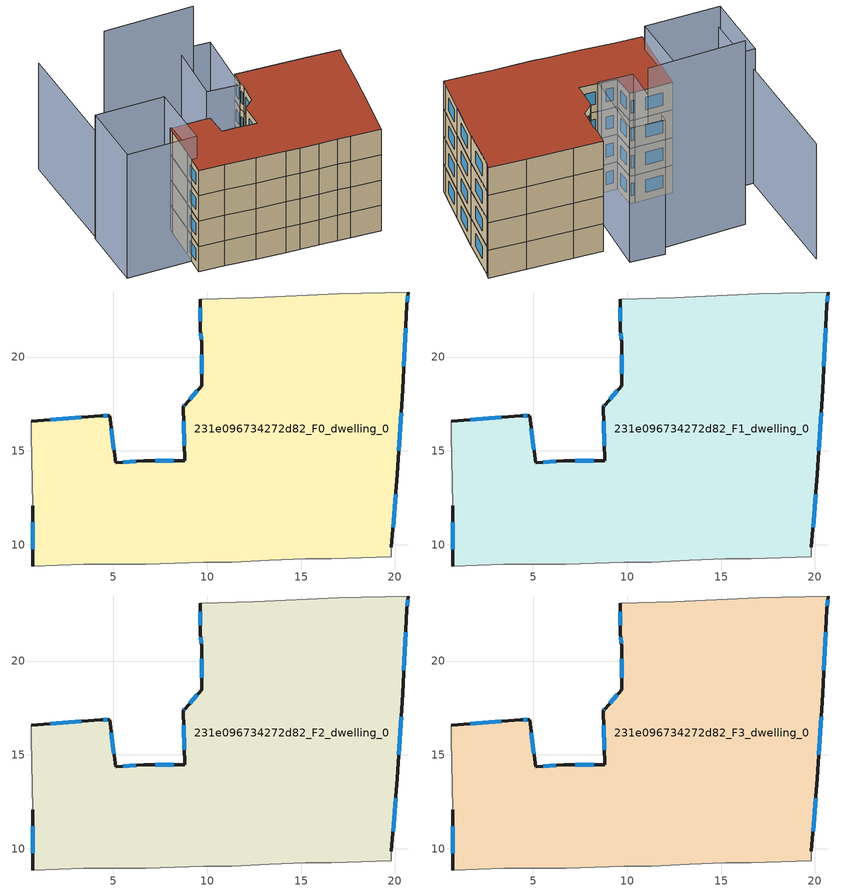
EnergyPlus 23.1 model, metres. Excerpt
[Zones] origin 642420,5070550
231e096734272d82_F0_dwelling_0
 floor ground (EU_floor_Construction): 20.73,23.47 20.63,22.77 20.43,18.26 20.12,13.76 19.82,9.86 19.82,9.36 16.62,9.26 15.22,9.26 13.32,9.16 11.31,9.06 9.81,9.06 6.71,8.96 3.41,8.96 0.71,8.86 0.71,12.07 0.61,15.87 0.61,16.57 4.31,16.87 4.81,16.87 5.11,14.37 6.61,14.46 8.81,14.46 8.72,17.37 8.82,17.47 9.72,18.47 9.72,20.77 9.62,21.47 9.62,23.07 12.52,23.17 17.02,23.37 z0
 wall outside (EU_wall_Construction): 0.71,12.07 0.71,8.86 / 9.62,23.07 9.62,21.47 9.72,20.77 9.72,18.47 8.82,17.47 8.72,17.37 8.81,14.46 6.61,14.46 5.11,14.37 4.81,16.87 4.31,16.87 0.61,16.57 / 19.82,9.86 20.12,13.76 20.43,18.26 20.63,22.77 20.73,23.47 z0:3
 wall adiabatic (EU_wall_Construction): 0.71,8.86 3.41,8.96 6.71,8.96 9.81,9.06 11.31,9.06 13.32,9.16 15.22,9.26 16.62,9.26 19.82,9.36 19.82,9.86 / 0.61,16.57 0.61,15.87 0.71,12.07 / 20.73,23.47 17.02,23.37 12.52,23.17 9.62,23.07 z0:3
 window (EU_Window_Construction): 0.71,11.18 0.71,9.74 / 3.29,16.79 1.63,16.65 / 4.68,16.87 4.45,16.87 / 5.03,15.05 4.9,16.18 / 6.2,14.44 5.53,14.39 / 8.21,14.46 7.22,14.46 / 8.74,16.57 8.79,15.26 / 8.79,17.44 8.74,17.39 / 9.47,18.19 9.06,17.74 / 9.72,20.14 9.72,19.1 / 9.64,21.28 9.69,20.96 / 9.62,22.63 9.62,21.91 / 20.65,22.96 20.7,23.28 / 20.48,19.5 20.57,21.53 / 20.21,15 20.34,17.02 / 19.9,10.93 20.04,12.69 z0.83:2.17
231e096734272d82_F1_dwelling_0
 floor to 231e096734272d82_F0_dwelling_0 (EU_floor_Construction): 20.73,23.47 20.63,22.77 20.42,18.26 20.12,13.76 19.82,9.86 19.82,9.36 16.62,9.26 15.22,9.26 13.32,9.16 11.31,9.06 9.81,9.06 6.71,8.96 3.41,8.96 0.71,8.86 0.71,12.07 0.61,15.87 0.61,16.57 4.31,16.87 4.81,16.87 5.11,14.37 6.61,14.46 8.81,14.46 8.72,17.37 8.82,17.47 9.72,18.47 9.72,20.77 9.62,21.47 9.62,23.07 12.52,23.17 17.02,23.37 z3
 wall outside (EU_wall_Construction): 0.71,12.07 0.71,8.86 / 9.62,23.07 9.62,21.47 9.72,20.77 9.72,18.47 8.82,17.47 8.72,17.37 8.81,14.46 6.61,14.46 5.11,14.37 4.81,16.87 4.31,16.87 0.61,16.57 / 19.82,9.86 20.12,13.76 20.43,18.26 20.63,22.77 20.73,23.47 z3:6
 wall adiabatic (EU_wall_Construction): 0.71,8.86 3.41,8.96 6.71,8.96 9.81,9.06 11.31,9.06 13.32,9.16 15.22,9.26 16.62,9.26 19.82,9.36 19.82,9.86 / 0.61,16.57 0.61,15.87 0.71,12.07 / 20.73,23.47 17.02,23.37 12.52,23.17 9.62,23.07 z3:6
 window (EU_Window_Construction): 0.71,11.18 0.71,9.74 / 3.29,16.79 1.63,16.65 / 4.68,16.87 4.45,16.87 / 5.03,15.05 4.9,16.18 / 6.2,14.44 5.53,14.39 / 8.21,14.46 7.22,14.46 / 8.74,16.57 8.79,15.26 / 8.79,17.44 8.74,17.39 / 9.47,18.19 9.06,17.74 / 9.72,20.14 9.72,19.1 / 9.64,21.28 9.69,20.96 / 9.62,22.63 9.62,21.91 / 20.65,22.96 20.7,23.28 / 20.48,19.5 20.57,21.53 / 20.21,15 20.34,17.02 / 19.9,10.93 20.04,12.69 z3.83:5.17
231e096734272d82_F2_dwelling_0
 floor to 231e096734272d82_F1_dwelling_0 (EU_floor_Construction): 20.73,23.47 20.63,22.77 20.42,18.26 20.12,13.76 19.82,9.86 19.82,9.36 16.62,9.26 15.22,9.26 13.32,9.16 11.31,9.06 9.81,9.06 6.71,8.96 3.41,8.96 0.71,8.86 0.71,12.07 0.61,15.87 0.61,16.57 4.31,16.87 4.81,16.87 5.11,14.37 6.61,14.46 8.81,14.46 8.72,17.37 8.82,17.47 9.72,18.47 9.72,20.77 9.62,21.47 9.62,23.07 12.52,23.17 17.02,23.37 z6
 wall outside (EU_wall_Construction): 0.71,12.07 0.71,8.86 / 9.62,23.07 9.62,21.47 9.72,20.77 9.72,18.47 8.82,17.47 8.72,17.37 8.81,14.46 6.61,14.46 5.11,14.37 4.81,16.87 4.31,16.87 0.61,16.57 / 19.82,9.86 20.12,13.76 20.43,18.26 20.63,22.77 20.73,23.47 z6:9
 wall adiabatic (EU_wall_Construction): 0.71,8.86 3.41,8.96 6.71,8.96 9.81,9.06 11.31,9.06 13.32,9.16 15.22,9.26 16.62,9.26 19.82,9.36 19.82,9.86 / 0.61,16.57 0.61,15.87 0.71,12.07 / 20.73,23.47 17.02,23.37 12.52,23.17 9.62,23.07 z6:9
 window (EU_Window_Construction): 0.71,11.18 0.71,9.74 / 3.29,16.79 1.63,16.65 / 4.68,16.87 4.45,16.87 / 5.03,15.05 4.9,16.18 / 6.2,14.44 5.53,14.39 / 8.21,14.46 7.22,14.46 / 8.74,16.57 8.79,15.26 / 8.79,17.44 8.74,17.39 / 9.47,18.19 9.06,17.74 / 9.72,20.14 9.72,19.1 / 9.64,21.28 9.69,20.96 / 9.62,22.63 9.62,21.91 / 20.65,22.96 20.7,23.28 / 20.48,19.5 20.57,21.53 / 20.21,15 20.34,17.02 / 19.9,10.93 20.04,12.69 z6.83:8.17
231e096734272d82_F3_dwelling_0
 floor to 231e096734272d82_F2_dwelling_0 (EU_floor_Construction): 20.73,23.47 20.63,22.77 20.42,18.26 20.12,13.76 19.82,9.86 19.82,9.36 16.62,9.26 15.22,9.26 13.32,9.16 11.31,9.06 9.81,9.06 6.71,8.96 3.41,8.96 0.71,8.86 0.71,12.07 0.61,15.87 0.61,16.57 4.31,16.87 4.81,16.87 5.11,14.37 6.61,14.46 8.81,14.46 8.72,17.37 8.82,17.47 9.72,18.47 9.72,20.77 9.62,21.47 9.62,23.07 12.52,23.17 17.02,23.37 z9
 wall outside (EU_wall_Construction): 0.71,12.07 0.71,8.86 / 9.62,23.07 9.62,21.47 9.72,20.77 9.72,18.47 8.82,17.47 8.72,17.37 8.81,14.46 6.61,14.46 5.11,14.37 4.81,16.87 4.31,16.87 0.61,16.57 / 19.82,9.86 20.12,13.76 20.43,18.26 20.63,22.77 20.73,23.47 z9:12
 wall adiabatic (EU_wall_Construction): 0.71,8.86 3.41,8.96 6.71,8.96 9.81,9.06 11.31,9.06 13.32,9.16 15.22,9.26 16.62,9.26 19.82,9.36 19.82,9.86 / 0.61,16.57 0.61,15.87 0.71,12.07 / 20.73,23.47 17.02,23.37 12.52,23.17 9.62,23.07 z9:12
 window (EU_Window_Construction): 0.71,11.18 0.71,9.74 / 3.29,16.79 1.63,16.65 / 4.68,16.87 4.45,16.87 / 5.03,15.05 4.9,16.18 / 6.2,14.44 5.53,14.39 / 8.21,14.46 7.22,14.46 / 8.74,16.57 8.79,15.26 / 8.79,17.44 8.74,17.39 / 9.47,18.19 9.06,17.74 / 9.72,20.14 9.72,19.1 / 9.64,21.28 9.69,20.96 / 9.62,22.63 9.62,21.91 / 20.65,22.96 20.7,23.28 / 20.48,19.5 20.57,21.53 / 20.21,15 20.34,17.02 / 19.9,10.93 20.04,12.69 z9.83:11.17
 roof outside (EU_roof_Construction): 19.82,9.36 19.82,9.86 20.12,13.76 20.43,18.26 20.63,22.77 20.73,23.47 17.02,23.37 12.52,23.17 9.62,23.07 9.62,21.47 9.72,20.77 9.72,18.47 8.82,17.47 8.72,17.37 8.81,14.46 6.61,14.46 5.11,14.37 4.81,16.87 4.31,16.87 0.61,16.57 0.61,15.87 0.71,12.07 0.71,8.86 3.41,8.96 6.71,8.96 9.81,9.06 11.31,9.06 13.32,9.16 15.22,9.26 16.62,9.26 z12
shading: -7.89,30.68 -5.97,10.49 z0:12.5; -6.18,10.28 -6.81,17.64 / -6.81,17.64 0.61,18.27 / 0.61,18.27 1.24,10.91 / 1.24,10.91 -6.18,10.28 / 4.78,17.66 4.6,25.4 / 4.6,25.4 8.01,25.48 / 8.01,25.48 8.19,17.74 / 8.19,17.74 4.78,17.66 z0:14.6; 5.91,24.57 -3.73,23.47 z0:20
[Building]
EU S2 Campaign: North Axis=0; Terrain=City; Solar Distribution=FullExterior
[Site:Location]
Lyon-Bron: Latitude=45.75; Longitude=5; Time Zone=1; Elevation=198
[SizingPeriod:WeatherFileDays]
AnnualSizingPeriod: Begin Month=1; Begin Day of Month=1; End Month=12; End Day of Month=31; Day of Week for Start Day=Monday; Use Weather File Daylight Saving Period=No; Use Weather File Rain and Snow Indicators=No
[MATERIAL]
EU_InternalMass_Material: Roughness=MediumRough; Thickness=0.1; Conductivity=1; Density=1800; Specific Heat=900; Thermal Absorptance=0.9; Solar Absorptance=0.7; Visible Absorptance=0.7
[MATERIAL:NOMASS] Roughness=MediumRough; Thermal Absorptance=0.9; Solar Absorptance=0.7; Visible Absorptance=0.7
Name | Thermal Resistance
EU_wall_NoMass | 0.87146
EU_roof_NoMass | 0.842276
EU_floor_NoMass | 0.496999
[WINDOWMATERIAL:SIMPLEGLAZINGSYSTEM]
EU_Window_SimpleGlazing: UFactor=2.2525; Solar Heat Gain Coefficient=0.76; Visible Transmittance=0.76
[CONSTRUCTION]
EU_wall_Construction: EU_wall_NoMass
EU_roof_Construction: EU_roof_NoMass
EU_floor_Construction: EU_floor_NoMass
EU_InternalMass_Construction: EU_InternalMass_Material
EU_Window_Construction: EU_Window_SimpleGlazing
[ZONE] Type=1; Multiplier=1; Ceiling Height=autocalculate; Floor Area=autocalculate; Part of Total Floor Area=Yes
Name | Volume
231e096734272d82_F0_dwelling_0; 231e096734272d82_F1_dwelling_0; 231e096734272d82_F2_dwelling_0 | 634.197
231e096734272d82_F3_dwelling_0 | 1902.59
[INTERNALMASS] Construction=EU_InternalMass_Construction; Surface Area=211.399
Name | Zone or ZoneList
231e096734272d82_F0_dwelling_0_EU_InternalMass | 231e096734272d82_F0_dwelling_0
231e096734272d82_F1_dwelling_0_EU_InternalMass | 231e096734272d82_F1_dwelling_0
231e096734272d82_F2_dwelling_0_EU_InternalMass | 231e096734272d82_F2_dwelling_0
231e096734272d82_F3_dwelling_0_EU_InternalMass | 231e096734272d82_F3_dwelling_0
[OTHEREQUIPMENT] Fuel Type=Electricity; Design Level Calculation Method=Watts/Area; Power per Zone Floor Area=1; Fraction Latent=0; Fraction Radiant=0; Fraction Lost=0; Carbon Dioxide Generation Rate=0; EndUse Subcategory=EU_Step8_InternalGains
Name | Zone or ZoneList or Space or SpaceList | Schedule
EU_Step8_InternalGain_231e096734272d82_F0_dwelling_0_f000 | 231e096734272d82_F0_dwelling_0 | EU_Step8_GainSchedule_231e096734272d82_F0_dwelling_0_f000
EU_Step8_InternalGain_231e096734272d82_F1_dwelling_0_f000 | 231e096734272d82_F1_dwelling_0 | EU_Step8_GainSchedule_231e096734272d82_F1_dwelling_0_f000
EU_Step8_InternalGain_231e096734272d82_F2_dwelling_0_f000 | 231e096734272d82_F2_dwelling_0 | EU_Step8_GainSchedule_231e096734272d82_F2_dwelling_0_f000
EU_Step8_InternalGain_231e096734272d82_F3_dwelling_0_f000 | 231e096734272d82_F3_dwelling_0 | EU_Step8_GainSchedule_231e096734272d82_F3_dwelling_0_f000
[ZONEVENTILATION:DESIGNFLOWRATE] Schedule=EU_AlwaysOn; Design Flow Rate Calculation Method=AirChanges/Hour; Air Changes per Hour=0.425; Ventilation Type=Natural; Fan Pressure Rise=0; Fan Total Efficiency=1; Constant Term Coefficient=1; Temperature Term Coefficient=0; Velocity Term Coefficient=0; Velocity Squared Term Coefficient=0; Minimum Indoor Temperature=-100; Maximum Indoor Temperature=100; Delta Temperature=-100; Minimum Outdoor Temperature=-100; Maximum Outdoor Temperature=100; Maximum Wind Speed=40
Name | Zone or ZoneList or Space or SpaceList
EU_ConstantAir_231e096734272d82_F0_dwelling_0 | 231e096734272d82_F0_dwelling_0
EU_ConstantAir_231e096734272d82_F1_dwelling_0 | 231e096734272d82_F1_dwelling_0
EU_ConstantAir_231e096734272d82_F2_dwelling_0 | 231e096734272d82_F2_dwelling_0
EU_ConstantAir_231e096734272d82_F3_dwelling_0 | 231e096734272d82_F3_dwelling_0
[HVACTEMPLATE:THERMOSTAT] Constant Heating Setpoint=20; Constant Cooling Setpoint=50
EU_HeatOnly_231e096734272d82_F0_dwelling_0; EU_HeatOnly_231e096734272d82_F1_dwelling_0; EU_HeatOnly_231e096734272d82_F2_dwelling_0; EU_HeatOnly_231e096734272d82_F3_dwelling_0
[HVACTEMPLATE:ZONE:IDEALLOADSAIRSYSTEM] System Availability Schedule=EU_AlwaysOn; Maximum Heating Supply Air Temperature=50; Minimum Cooling Supply Air Temperature=13; Maximum Heating Supply Air Humidity Ratio=0.0156; Minimum Cooling Supply Air Humidity Ratio=0.0077; Heating Limit=NoLimit; Cooling Limit=NoLimit; Heating Availability Schedule=EU_AlwaysOn; Cooling Availability Schedule=EU_CoolingOff; Dehumidification Control Type=ConstantSensibleHeatRatio; Cooling Sensible Heat Ratio=0.7; Dehumidification Setpoint=60; Humidification Control Type=None; Humidification Setpoint=30; Outdoor Air Method=None; Outdoor Air Flow Rate per Person=0.00944; Outdoor Air Flow Rate per Zone Floor Area=0; Outdoor Air Flow Rate per Zone=0; Demand Controlled Ventilation Type=None; Outdoor Air Economizer Type=NoEconomizer; Heat Recovery Type=None; Sensible Heat Recovery Effectiveness=0.7; Latent Heat Recovery Effectiveness=0.65
Name | Template Thermostat
231e096734272d82_F0_dwelling_0 | EU_HeatOnly_231e096734272d82_F0_dwelling_0
231e096734272d82_F1_dwelling_0 | EU_HeatOnly_231e096734272d82_F1_dwelling_0
231e096734272d82_F2_dwelling_0 | EU_HeatOnly_231e096734272d82_F2_dwelling_0
231e096734272d82_F3_dwelling_0 | EU_HeatOnly_231e096734272d82_F3_dwelling_0
[SIZING:ZONE] Zone Cooling Design Supply Air Temperature Input Method=SupplyAirTemperature; Zone Cooling Design Supply Air Temperature=13; Zone Heating Design Supply Air Temperature Input Method=SupplyAirTemperature; Zone Heating Design Supply Air Temperature=50; Zone Cooling Design Supply Air Humidity Ratio=0.008; Zone Heating Design Supply Air Humidity Ratio=0.008; Cooling Design Air Flow Method=DesignDay; Cooling Design Air Flow Rate=0; Cooling Minimum Air Flow per Zone Floor Area=0.000762; Cooling Minimum Air Flow=0; Cooling Minimum Air Flow Fraction=0.2; Heating Design Air Flow Method=DesignDay; Heating Design Air Flow Rate=0; Heating Maximum Air Flow per Zone Floor Area=0.002032; Heating Maximum Air Flow=0.141576; Heating Maximum Air Flow Fraction=0.3; Account for Dedicated Outdoor Air System=No; Dedicated Outdoor Air System Control Strategy=NeutralSupplyAir; Dedicated Outdoor Air Low Setpoint Temperature for Design=autosize; Dedicated Outdoor Air High Setpoint Temperature for Design=autosize; Zone Load Sizing Method=Sensible Load Only No Latent Load; Zone Latent Cooling Design Supply Air Humidity Ratio Input Method=HumidityRatioDifference; Zone Cooling Design Supply Air Humidity Ratio Difference=0.005; Zone Latent Heating Design Supply Air Humidity Ratio Input Method=HumidityRatioDifference; Zone Humidification Design Supply Air Humidity Ratio Difference=0.005
231e096734272d82_F0_dwelling_0; 231e096734272d82_F1_dwelling_0; 231e096734272d82_F2_dwelling_0; 231e096734272d82_F3_dwelling_0
[SCHEDULE:CONSTANT]
Name | Hourly Value
EU_AlwaysOn | 1
EU_CoolingOff | 0
[SCHEDULE:FILE] Column Number=1; Rows to Skip at Top=0; Number of Hours of Data=8760; Column Separator=Comma; Interpolate to Timestep=No; Minutes per Item=60; Adjust Schedule for Daylight Savings=Yes
Name | File
EU_Step8_GainSchedule_231e096734272d82_F0_dwelling_0_f000 | ../../schedules/231e096734272d82/231e096734272d82_F0_dwelling_0_f000_gain.csv
EU_Step8_GainSchedule_231e096734272d82_F1_dwelling_0_f000 | ../../schedules/231e096734272d82/231e096734272d82_F1_dwelling_0_f000_gain.csv
EU_Step8_GainSchedule_231e096734272d82_F2_dwelling_0_f000 | ../../schedules/231e096734272d82/231e096734272d82_F2_dwelling_0_f000_gain.csv
EU_Step8_GainSchedule_231e096734272d82_F3_dwelling_0_f000 | ../../schedules/231e096734272d82/231e096734272d82_F3_dwelling_0_f000_gain.csv
